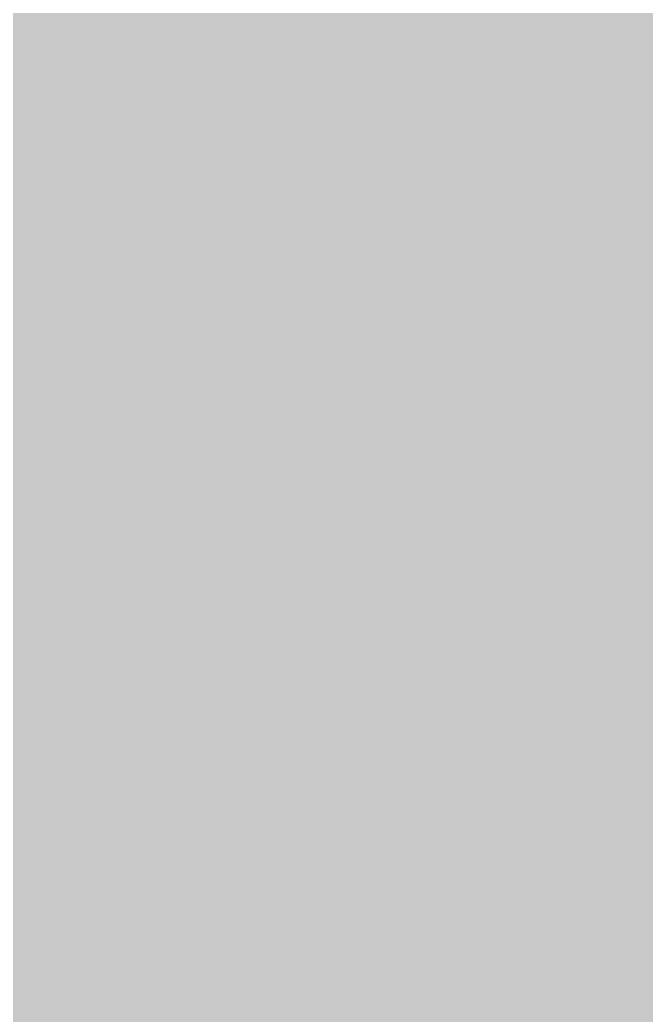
# Model space of a CAD drawing. Header units: millimetres. Extents: x -0.5 to 77.7, y -66.2 to -6.
# Drawn here: x 40.248 to 43.068, y -24.09 to -19.612 of the extents above; entities that cross this region are included whole.
import ezdxf

# ---------------------------------------------------------------- set-up
doc = ezdxf.new("R2010")
doc.units = ezdxf.units.MM
doc.header["$MEASUREMENT"] = 0
doc.layers.add('Inner1', color=7, linetype='Continuous', true_color=0x999966)
doc.layers.add('Inner2', color=7, linetype='Continuous', true_color=0x008000)

msp = doc.modelspace()

# ---------------------------------------------------------------- hatches: boundary and pattern name
at = {"layer": 'Inner1'}
msp.add_hatch(color=256, dxfattribs=at).paths.add_polyline_path([(77.239, -6.4542), (77.239, -65.682), (-0.0229, -65.682), (-0.0229, -6.4542)])

# ---------------------------------------------------------------- linework, layer by layer
at = {"layer": 'Inner2', "const_width": 0.4}
for points in [[(51.0541, -20.574), (17.526, -20.574)], [(16.129, -21.59), (50.2921, -21.59)], [(36.8301, -22.479), (51.1811, -22.479)], [(37.4651, -22.987), (51.6891, -22.987)], [(31.6231, -32.3851), (40.2591, -23.749)], [(40.2591, -23.749), (51.3081, -23.749)]]:
    msp.add_lwpolyline(points, dxfattribs=at)

doc.saveas('drawing.dxf')
